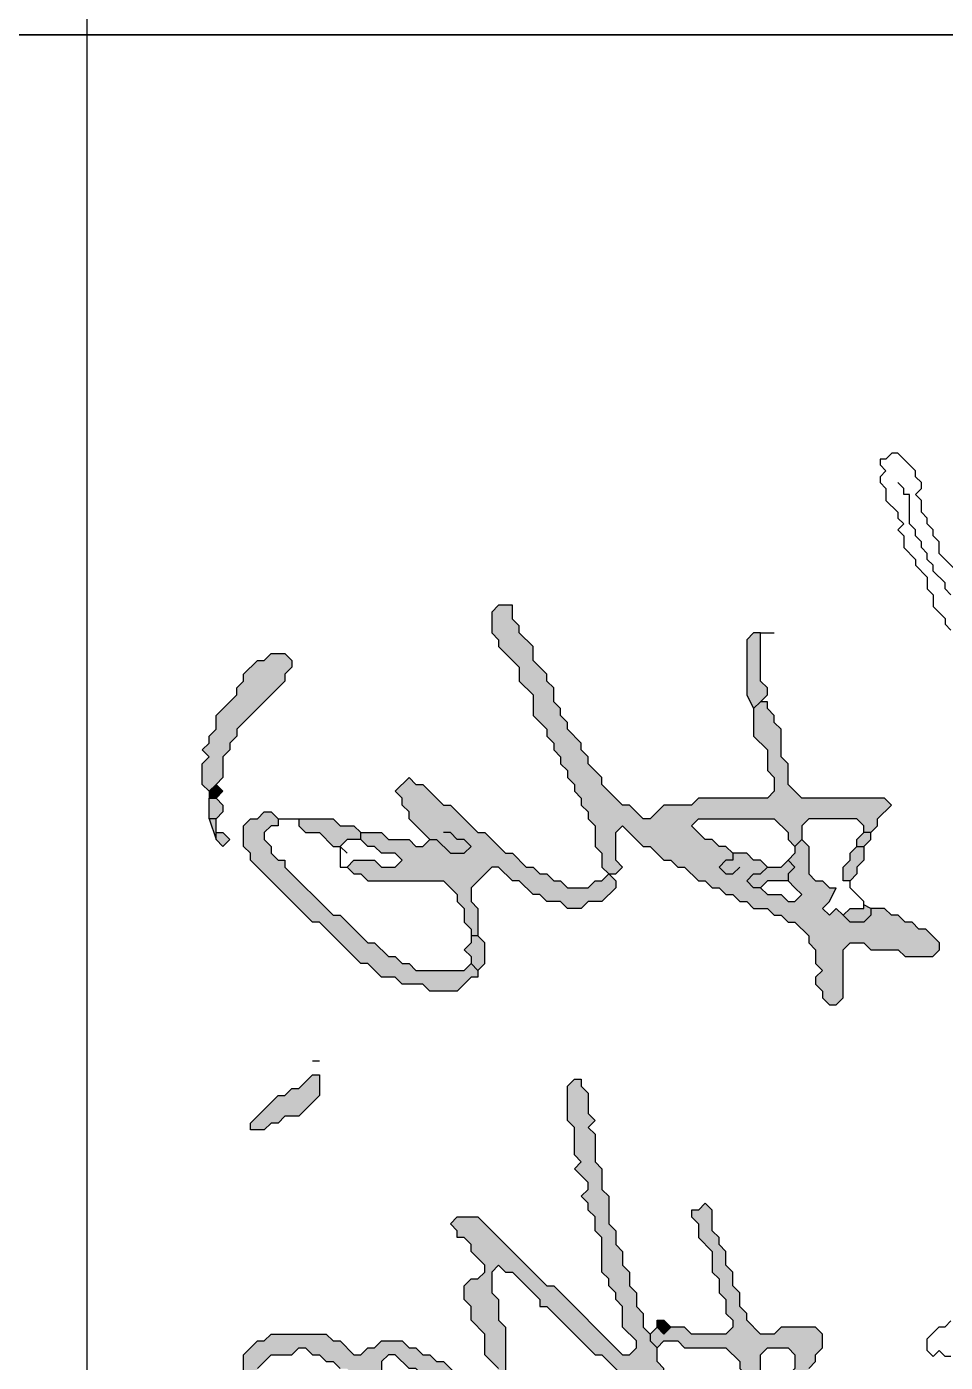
# Model space of a CAD drawing. Header units: millimetres. Extents: x 434053 to 1059003, y -2417481 to 936527.
# Drawn here: x 588680 to 589083, y -1806154 to -1805567 of the extents above; entities that cross this region are included whole.
import ezdxf

# ---------------------------------------------------------------- set-up
doc = ezdxf.new("R2010")
doc.units = ezdxf.units.MM
doc.header["$LTSCALE"] = 1000
doc.header["$MEASUREMENT"] = 0
for name, color, linetype in [('TITLIN', 7, 'Continuous'), ('图框层', 3, 'Continuous'), ('电子签名', 6, 'Continuous')]:
    doc.layers.add(name, color=color, linetype=linetype)

# ---------------------------------------------------------------- blocks, each defined once
blk = doc.blocks.new('zhauau')
for points in [[(-73942.7098721914, -94355.19118062156), (-73958.26187218983, -94370.74318062002), (-73966.0378721894, -94370.74318062002), (-73969.9258721892, -94374.6327358199), (-73973.81387218897, -94374.6327358199), (-73977.70187218842, -94378.52073582003), (-73981.5898721882, -94378.52073582003), (-73985.47787218798, -94382.4071806197), (-73993.25387218721, -94382.4071806197), (-73997.141872187, -94386.29518061916), (-74001.02987218677, -94382.4071806197), (-74004.91787218658, -94382.4071806197), (-74008.80587218599, -94386.29518061916), (-74012.69387218579, -94386.29518061916), (-74024.35787218479, -94397.95918061816), (-74024.35787218479, -94401.84873581806), (-74020.46987218501, -94405.7367358175), (-74020.46987218501, -94409.62318061717), (-74016.58187218559, -94409.62318061717), (-74012.69387218579, -94405.7367358175), (-74008.80587218599, -94409.62318061717), (-74004.91787218658, -94409.62318061717), (-74001.02987218677, -94405.7367358175), (-73993.25387218721, -94405.7367358175), (-73985.47787218798, -94397.95918061816), (-73981.5898721882, -94397.95918061816), (-73977.70187218842, -94394.06962541827), (-73973.81387218897, -94397.95918061816), (-73969.9258721892, -94394.06962541827), (-73962.14987218964, -94394.06962541827), (-73954.37387219038, -94386.29518061916), (-73950.48587219062, -94386.29518061916), (-73942.7098721914, -94378.52073582003), (-73934.93387219182, -94378.52073582003), (-73931.04587219206, -94374.6327358199), (-73923.2698721928, -94374.6327358199), (-73915.49387219324, -94366.85518062058), (-73911.60587219379, -94366.85518062058), (-73907.71787219401, -94362.9687358209)], [(-73931.04587219206, -94362.9687358209), (-73934.93387219182, -94366.85518062058), (-73938.8218721916, -94366.85518062058), (-73946.59787219082, -94374.6327358199), (-73950.48587219062, -94374.6327358199), (-73954.37387219038, -94378.52073582003), (-73958.26187218983, -94378.52073582003), (-73962.14987218964, -94382.4071806197), (-73966.0378721894, -94382.4071806197), (-73969.9258721892, -94386.29518061916), (-73973.81387218897, -94386.29518061916), (-73977.70187218842, -94390.18473581837), (-73997.141872187, -94390.18473581837), (-73997.141872187, -94394.06962541827), (-74001.02987218677, -94394.06962541827), (-74004.91787218658, -94397.95918061816)], [(-73429.49387223087, -94362.9687358209), (-73429.49387223087, -94366.85518062058), (-73433.38187223068, -94370.74318062002), (-73429.49387223087, -94374.6327358199), (-73433.38187223068, -94378.52073582003), (-73441.15787223024, -94378.52073582003), (-73448.93387222945, -94370.74318062002), (-73448.93387222945, -94366.85518062058), (-73452.82187222924, -94362.9687358209)]]:
    blk.add_lwpolyline(points)
blk = doc.blocks.new('fdaf')
at = {"linetype": 'Continuous'}
for points in [[(482.9226297381974, 522.8893260527002), (489.9240297162905, 529.8907260601009), (489.9240297162905, 536.89002606129), (503.9226297186397, 550.8907260601009), (503.9226297186397, 557.8900260515111), (510.9240297162905, 564.8893260526984), (510.9240297162905, 571.890726050322), (517.9233297174505, 578.8900260515111), (517.9233297174505, 585.8893260526984), (524.9226297186397, 592.890726050322), (524.9226297186397, 599.8900260515111), (531.9219297198288, 606.8893260527002), (531.9219297198288, 620.89002606129), (538.9233297370374, 627.8893260624791), (538.9233297370374, 634.8907260503202), (545.9226297382265, 641.8900260515111), (545.9226297382265, 648.8893260527002), (559.9212297405757, 662.8900260515111), (566.9226297186397, 662.8900260515111), (573.9219297198288, 669.8893260527002), (587.9226297186397, 669.8893260527002), (594.9240297358192, 676.8907260601009), (601.9233297370374, 669.8893260527002), (608.9226297382265, 669.8893260527002), (615.9219297393865, 676.8907260601009), (622.9233297370374, 676.8907260601009), (629.9226297382265, 683.8900260612882), (629.9226297382265, 690.8893260624773), (622.9233297370374, 697.8907260601009), (573.9219297198288, 697.8907260601009), (566.9226297186397, 704.89002606129), (566.9226297186397, 718.890726050322), (573.9219297198288, 725.8900260515093), (573.9219297198288, 753.8893260526984), (580.9233297174505, 760.8907260601009), (580.9233297174505, 788.8900260515111), (573.9219297198288, 795.8893260527002), (566.9226297186397, 795.8893260527002), (552.9219297393865, 781.890726050322), (552.9219297393865, 774.8893260624791), (545.9226297382265, 767.89002606129), (545.9226297382265, 760.8907260601009), (538.9233297370374, 753.8893260526984), (538.9233297370374, 746.8900260515111), (531.9219297198288, 739.890726050322), (531.9219297198288, 725.8900260515093), (538.9233297370374, 725.8900260515093), (545.9226297382265, 718.890726050322), (545.9226297382265, 704.89002606129), (538.9233297370374, 697.8907260601009), (531.9219297198288, 690.8893260624773), (538.9233297370374, 683.8900260612882), (531.9219297198288, 676.8907260601009), (524.9226297186397, 683.8900260612882), (510.9240297162905, 690.8893260624773), (510.9240297162905, 683.8900260612882), (503.9226297186397, 676.8907260601009), (503.9226297186397, 669.8893260527002), (496.9233297174505, 662.8900260515111), (468.9219297393865, 662.8900260515111), (461.9226297381974, 655.8907260503202), (468.9219297393865, 648.8893260527002), (475.9212297405757, 648.8893260527002), (482.9226297381974, 641.8900260515111), (489.9240297162905, 648.8893260527002), (496.9233297174505, 641.8900260515111), (503.9226297186397, 641.8900260515111), (510.9240297162905, 648.8893260527002), (517.9233297174505, 655.8907260503202), (524.9226297186397, 648.8893260527002), (524.9226297186397, 641.8900260515111), (517.9233297174505, 634.8907260503202), (517.9233297174505, 620.89002606129), (510.9240297162905, 613.8886260538875), (510.9240297162905, 606.8893260527002), (503.9226297186397, 599.8900260515111), (496.9233297174505, 606.8893260527002), (496.9233297174505, 613.890726060099), (489.9240297162905, 620.89002606129), (482.9226297381974, 613.890726060099), (482.9226297381974, 606.8893260527002), (475.9212297405757, 599.8900260515111), (475.9212297405757, 585.8893260526984), (468.9219297393865, 578.8900260515111), (468.9219297393865, 571.890726050322), (461.9226297381974, 564.8893260526984), (461.9226297381974, 557.8900260515111), (447.9219297198288, 543.8893260624773), (440.9226297186397, 550.8907260601009), (440.9226297186397, 627.8893260624791), (454.9233297370374, 641.8900260515111), (461.9226297381974, 641.8900260515111), (468.9219297393865, 648.8893260527002), (461.9226297381974, 655.8907260503202), (447.9219297198288, 655.8907260503202), (440.9226297186397, 662.8900260515111), (440.9226297186397, 711.8893260429213), (447.9219297198288, 718.890726050322), (454.9233297370374, 718.890726050322), (454.9233297370374, 725.8900260515093), (447.9219297198288, 732.8893260526984), (440.9226297186397, 732.8893260526984), (426.9219297198288, 746.8900260515111), (419.9226297186397, 739.890726050322), (419.9226297186397, 655.8907260503202), (405.9240297358192, 641.8900260515111), (384.9219297198288, 641.8900260515111), (377.9226297186397, 634.8907260503202), (349.9233297174505, 634.8907260503202), (342.9219297198579, 627.8893260624791), (335.9226297381974, 627.8893260624791), (328.9233297370374, 620.89002606129), (321.9240297358483, 620.89002606129), (321.9240297358483, 613.890726060099), (328.9233297370374, 606.8893260527002), (356.9226297186397, 606.8893260527002), (370.921229721047, 620.89002606129), (391.921229721047, 620.89002606129), (398.9226297381974, 627.8893260624791), (412.9233297174505, 627.8893260624791), (419.9226297186397, 620.89002606129), (419.9226297186397, 550.8907260601009), (426.9219297198288, 543.8893260624773), (426.9219297198288, 515.8900260515093), (440.9226297186397, 501.8893260527002), (440.9226297186397, 494.8900260515093), (426.9219297198288, 480.8893260624791), (426.9219297198288, 473.89002606129), (405.9240297358192, 452.8900260515111), (398.9226297381974, 452.8900260515111), (384.9219297198288, 438.8893260527002), (377.9226297186397, 438.8893260527002), (370.921229721047, 431.8900260515111), (363.9219297198288, 431.8900260515111), (349.9233297174505, 417.8893260526984), (342.9219297198579, 417.8893260526984), (335.9226297381974, 410.8900260515111), (328.9233297370374, 410.8900260515111), (321.9240297358483, 403.8907260601009), (307.921229721047, 403.8907260601009), (300.9219297198579, 396.8893260624773), (293.9226297186397, 396.8893260624773), (279.9219297198579, 382.8907260601009), (265.9233297174505, 382.8907260601009), (251.9226297381974, 368.8900260515093), (244.9233297370374, 368.8900260515093), (237.9240297358483, 361.890726050322), (223.9233297370374, 361.890726050322), (223.9233297370374, 347.8900260515093), (230.9226297381974, 340.890726050322), (251.9226297381974, 340.890726050322), (258.9219297393865, 347.8900260515093), (265.9233297174505, 347.8900260515093), (286.921229721047, 368.8900260515093), (300.9219297198579, 368.8900260515093), (314.9226297381974, 382.8907260601009), (335.9226297381974, 382.8907260601009), (349.9233297174505, 396.8893260624773), (356.9226297186397, 396.8893260624773), (363.9219297198288, 403.8907260601009), (370.921229721047, 403.8907260601009), (377.9226297186397, 410.8900260515111), (384.9219297198288, 410.8900260515111), (391.921229721047, 417.8893260526984), (398.9226297381974, 417.8893260526984), (405.9240297358192, 424.890726050322), (412.9233297174505, 424.890726050322), (419.9226297186397, 431.8900260515111), (426.9219297198288, 431.8900260515111), (433.9233297174505, 438.8893260527002), (440.9226297186397, 438.8893260527002), (447.9219297198288, 445.890726050322), (468.9219297393865, 445.890726050322), (475.9212297405757, 452.8900260515111), (489.9240297162905, 452.8900260515111), (496.9233297174505, 459.8893260527002), (496.9233297174505, 466.890726060099), (489.9240297162905, 473.89002606129), (482.9226297381974, 466.890726060099), (454.9233297370374, 466.890726060099), (447.9219297198288, 473.89002606129), (468.9219297393865, 494.8900260515093), (468.9219297393865, 501.8893260527002), (482.9226297381974, 515.8900260515093)], [(545.9226297382265, 718.890726050322), (538.9233297370374, 725.8900260515093), (531.9219297198288, 725.8900260515093), (528.4222797192633, 718.890726050322), (531.9219297198288, 718.890726050322), (531.9219297198288, 704.89002606129), (538.9233297370374, 697.8907260601009), (545.9226297382265, 704.89002606129)], [(992.5684573175095, 669.8893260527002), (985.5670573199168, 669.8893260527002), (978.5677573186986, 676.8907260601009), (964.5691573359072, 676.8907260601009), (957.5677573382563, 669.8893260527002), (957.5677573382563, 634.8907260503202), (964.5691573359072, 627.8893260624791), (964.5691573359072, 613.890726060099), (950.5684573370963, 599.8900260515111), (943.5691573359072, 599.8900260515111), (936.569857334689, 592.890726050322), (922.5691573163203, 592.890726050322), (915.5677573186986, 585.8893260526984), (901.5670573394455, 585.8893260526984), (894.5677573382563, 578.8900260515111), (880.5691573359072, 578.8900260515111), (873.5677573382563, 571.890726050322), (866.5684573370672, 571.890726050322), (859.5691573359072, 564.8893260526984), (838.5691573163203, 564.8893260526984), (831.5698573151312, 557.8900260515111), (838.5691573163203, 550.8907260601009), (838.5691573163203, 543.8893260624773), (845.5684573175095, 543.8893260624773), (852.569857334689, 550.8907260601009), (866.5684573370672, 550.8907260601009), (880.5691573359072, 564.8893260526984), (901.5670573394455, 564.8893260526984), (908.5684573175095, 571.890726050322), (922.5691573163203, 571.890726050322), (929.5684573175095, 578.8900260515111), (943.5691573359072, 578.8900260515111), (950.5684573370963, 585.8893260526984), (957.5677573382563, 585.8893260526984), (964.5691573359072, 578.8900260515111), (964.5691573359072, 543.8893260624773), (957.5677573382563, 536.89002606129), (957.5677573382563, 522.8893260527002), (964.5691573359072, 515.8900260515093), (957.5677573382563, 508.8907260503202), (964.5691573359072, 501.8893260527002), (971.5684573370963, 501.8893260527002), (978.5677573186986, 508.8907260503202), (971.5684573370963, 515.8900260515093), (971.5684573370963, 529.8907260601009), (978.5677573186986, 536.89002606129), (978.5677573186986, 578.8900260515111), (992.5684573175095, 592.890726050322), (999.5677573186986, 592.890726050322), (1013.568457337096, 606.8893260527002), (1006.569157335907, 613.890726060099), (985.5670573199168, 613.890726060099), (978.5677573186986, 620.89002606129), (978.5677573186986, 641.8900260515111), (985.5670573199168, 648.8893260527002), (999.5677573186986, 648.8893260527002), (1006.569157335907, 641.8900260515111), (1013.568457337096, 641.8900260515111), (1027.569157335907, 627.8893260624791), (1020.569857334689, 620.89002606129), (1013.568457337096, 620.89002606129), (1006.568107631028, 613.8917760485383), (1013.568457337096, 606.8893260527002), (1027.569157335907, 606.8893260527002), (1034.568457337096, 613.890726060099), (1041.567757338256, 613.890726060099), (1048.56915731632, 620.89002606129), (1048.56915731632, 634.8907260503202), (1041.567757338256, 634.8907260503202), (1020.569857334689, 655.8907260503202), (1013.568457337096, 655.8907260503202), (1006.569157335907, 662.8900260515111), (999.5677573186986, 662.8900260515111)], [(503.9226297186397, 641.8900260515111), (496.9233297174505, 641.8900260515111), (489.9240297162905, 648.8893260527002), (482.9226297381974, 641.8900260515111), (489.9240297162905, 634.8907260503202), (489.9240297162905, 620.89002606129), (496.9233297174505, 613.890726060099), (496.9233297174505, 606.8893260527002), (503.9226297186397, 599.8900260515111), (510.9240297162905, 606.8893260527002), (510.9240297162905, 613.890726060099), (503.9226297186397, 620.89002606129)], [(1041.567757338256, 508.8907260503202), (1048.56915731632, 508.8907260503202), (1055.568457317509, 515.8900260515093), (1069.567057319917, 515.8900260515093), (1076.568457317509, 522.8893260527002), (1104.569857334689, 522.8893260527002), (1111.569157335907, 529.8907260601009), (1125.567757318699, 529.8907260601009), (1132.56915731632, 536.89002606129), (1139.568457317509, 536.89002606129), (1146.567757318699, 543.8893260624773), (1153.567057319917, 536.89002606129), (1160.568457337096, 536.89002606129), (1167.567757338256, 543.8893260624773), (1174.567057339445, 536.89002606129), (1181.568457337096, 543.8893260624773), (1209.567757318699, 543.8893260624773), (1216.56915731632, 536.89002606129), (1223.568457317509, 543.8893260624773), (1230.567757318699, 543.8893260624773), (1230.567757318699, 550.8907260601009), (1223.568457317509, 557.8900260515111), (1223.568457317509, 564.8893260526984), (1181.568457337096, 564.8893260526984), (1174.567057339445, 557.8900260515111), (1118.568457337096, 557.8900260515111), (1104.569857334689, 543.8893260624773), (1083.567757318699, 543.8893260624773), (1076.568457317509, 536.89002606129), (1062.567757318699, 536.89002606129), (1055.568457317509, 543.8893260624773), (1069.567057319917, 557.8900260515111), (1069.567057319917, 564.8893260526984), (1076.568457317509, 571.890726050322), (1076.568457317509, 578.8900260515111), (1083.567757318699, 585.8893260526984), (1090.569157335907, 585.8893260526984), (1090.569157335907, 634.8907260503202), (1083.567757318699, 634.8907260503202), (1076.568457317509, 627.8893260624791), (1076.568457317509, 606.8893260527002), (1062.567757318699, 592.890726050322), (1062.567757318699, 585.8893260526984), (1055.568457317509, 578.8900260515111), (1055.568457317509, 571.890726050322), (1048.56915731632, 564.8893260526984), (1048.56915731632, 557.8900260515111), (1034.568457337096, 543.8893260624773), (1034.568457337096, 536.89002606129), (1013.568457337096, 515.8900260515093), (999.5677573186986, 515.8900260515093), (992.5684573175095, 508.8907260503202), (978.5677573186986, 508.8907260503202), (971.5684573370963, 501.8893260527002), (964.5691573359072, 501.8893260527002), (957.5677573382563, 494.8900260515093), (943.5691573359072, 494.8900260515093), (936.569857334689, 487.8907260503202), (922.5691573163203, 487.8907260503202), (915.5677573186986, 480.8893260624791), (901.5670573394455, 480.8893260624791), (894.5677573382563, 473.89002606129), (880.5691573359072, 473.89002606129), (873.5677573382563, 466.890726060099), (859.5691573359072, 466.890726060099), (852.569857334689, 459.8893260527002), (824.5684573175095, 459.8893260527002), (817.5670573394455, 452.8900260515111), (796.5691573359072, 452.8900260515111), (789.5677573186986, 445.890726050322), (761.5684573175095, 445.890726050322), (754.5691573163203, 438.8893260527002), (747.5698573151312, 445.890726050322), (740.5684573370672, 438.8893260527002), (719.5684573370672, 438.8893260527002), (712.5670573199168, 431.8900260515111), (705.5677573187277, 431.8900260515111), (705.5677573187277, 424.890726050322), (712.5670573199168, 417.8893260526984), (747.5698573151312, 417.8893260526984), (754.5691573163203, 424.890726050322), (782.5684573175095, 424.890726050322), (789.5677573186986, 431.8900260515111), (796.5691573359072, 424.890726050322), (810.5677573382563, 438.8893260527002), (817.5670573394455, 438.8893260527002), (824.5684573175095, 431.8900260515111), (831.5698573151312, 438.8893260527002), (838.5691573163203, 438.8893260527002), (845.5684573175095, 445.890726050322), (859.5691573359072, 445.890726050322), (866.5684573370672, 452.8900260515111), (901.5670573394455, 452.8900260515111), (908.5684573175095, 459.8893260527002), (915.5677573186986, 459.8893260527002), (922.5691573163203, 466.890726060099), (929.5684573175095, 466.890726060099), (936.569857334689, 473.89002606129), (957.5677573382563, 473.89002606129), (971.5684573370963, 487.8907260503202), (978.5677573186986, 487.8907260503202), (985.5670573199168, 480.8893260624791), (985.5670573199168, 473.89002606129), (915.5677573186986, 403.8907260601009), (915.5677573186986, 396.8893260624773), (845.5684573175095, 326.8900260612882), (845.5684573175095, 305.8900260515111), (852.569857334689, 298.8907260503202), (859.5691573359072, 305.8900260515111), (866.5684573370672, 305.8900260515111), (866.5684573370672, 312.8893260527002), (873.5677573382563, 319.8907260601009), (880.5691573359072, 319.8907260601009), (894.5677573382563, 333.8893260429213), (901.5670573394455, 333.8893260429213), (908.5684573175095, 326.8900260612882), (908.5684573175095, 319.8907260601009), (915.5677573186986, 312.8893260527002), (929.5684573175095, 312.8893260527002), (936.569857334689, 319.8907260601009), (950.5684573370963, 319.8907260601009), (964.5691573359072, 333.8893260429213), (985.5670573199168, 333.8893260429213), (999.5677573186986, 347.8900260515093), (1013.568457337096, 333.8893260429213), (1013.568457337096, 312.8893260527002), (992.5684573175095, 291.8893260527002), (992.5684573175095, 284.8900260515111), (985.5670573199168, 277.890726050322), (985.5670573199168, 270.8893260527002), (978.5677573186986, 263.8900260515111), (978.5677573186986, 256.890726050322), (971.5684573370963, 249.8893260624791), (971.5684573370963, 228.8893260526984), (978.5677573186986, 221.8900260515111), (978.5677573186986, 214.890726050322), (985.5670573199168, 207.8893260526984), (985.5670573199168, 200.8900260515093), (971.5684573370963, 186.8893260429213), (971.5684573370963, 179.8900260612882), (964.5691573359072, 172.8907260601009), (964.5691573359072, 116.8900260515111), (971.5684573370963, 109.890726050322), (971.5684573370963, 102.8893260624791), (985.5670573199168, 88.89072606010086), (1020.569857334689, 88.89072606010086), (1027.569157335907, 95.89002606128997), (1041.567757338256, 95.89002606128997), (1048.56915731632, 102.8893260624791), (1055.568457317509, 102.8893260624791), (1090.569157335907, 137.8900260515111), (1090.569157335907, 144.8893260527002), (1097.568457337096, 151.8907260601009), (1097.568457337096, 193.890726050322), (1083.567757318699, 207.8893260526984), (1076.568457317509, 207.8893260526984), (1069.567057319917, 200.8900260515093), (1090.569157335907, 179.8900260612882), (1090.569157335907, 172.8907260601009), (1083.567757318699, 165.8893260624791), (1083.567757318699, 158.8900260612882), (1076.568457317509, 151.8907260601009), (1076.568457317509, 144.8893260527002), (1062.567757318699, 130.8907260503202), (1055.568457317509, 130.8907260503202), (1034.568457337096, 109.890726050322), (1013.568457337096, 109.890726050322), (1006.569157335907, 102.8893260624791), (999.5677573186986, 102.8893260624791), (985.5670573199168, 116.8900260515111), (985.5670573199168, 137.8900260515111), (978.5677573186986, 144.8893260527002), (978.5677573186986, 151.8907260601009), (985.5670573199168, 158.8900260612882), (985.5670573199168, 165.8893260624791), (992.5684573175095, 172.8907260601009), (992.5684573175095, 179.8900260612882), (999.5677573186986, 186.8893260429213), (999.5677573186986, 193.890726050322), (1013.568457337096, 207.8893260526984), (1020.569857334689, 200.8900260515093), (1027.569157335907, 200.8900260515093), (1034.568457337096, 207.8893260526984), (1062.567757318699, 207.8893260526984), (1069.566007321671, 200.8889763662191), (1076.568457317509, 207.8893260526984), (1069.567057319917, 214.890726050322), (1055.568457317509, 214.890726050322), (1048.56915731632, 221.8900260515111), (1034.568457337096, 221.8900260515111), (1027.569157335907, 228.8893260526984), (1034.568457337096, 235.8907260601009), (1041.567757338256, 235.8907260601009), (1041.567757338256, 249.8893260624791), (1034.568457337096, 249.8893260624791), (1020.569857334689, 235.8907260601009), (1013.568457337096, 228.8893260526984), (992.5684573175095, 228.8893260526984), (985.5670573199168, 235.8907260601009), (985.5670573199168, 242.89002606129), (999.5677573186986, 256.890726050322), (999.5677573186986, 263.8900260515111), (1013.568457337096, 277.890726050322), (1013.568457337096, 284.8900260515111), (1020.569857334689, 291.8893260527002), (1020.569857334689, 298.8907260503202), (1027.569157335907, 305.8900260515111), (1027.569157335907, 319.8907260601009), (1034.568457337096, 326.8900260612882), (1034.568457337096, 333.8893260429213), (1020.569857334689, 347.8900260515093), (1020.569857334689, 354.8893260527002), (999.5677573186986, 354.8893260527002), (957.5677573382563, 354.8893260527002), (950.5684573370963, 347.8900260515093), (929.5684573175095, 347.8900260515093), (922.5691573163203, 340.890726050322), (901.5670573394455, 340.890726050322), (894.5677573382563, 347.8900260515093), (901.5670573394455, 354.8893260527002), (901.5670573394455, 361.890726050322), (929.5684573175095, 389.89002606129), (936.569857334689, 389.89002606129), (936.569857334689, 396.8893260624773), (985.5670573199168, 445.890726050322), (985.5670573199168, 452.8900260515111)], [(321.9240297358483, 613.890726060099), (314.9226297381974, 620.89002606129), (307.921229721047, 620.89002606129), (300.9219297198579, 613.890726060099), (251.9226297381974, 613.890726060099), (251.9226297381974, 606.8893260527002), (258.9219297393865, 599.8900260515111), (314.9226297381974, 599.8900260515111), (328.9233297370374, 606.8893260527002)], [(964.5691573359072, 515.8900260515093), (957.5677573382563, 522.8893260527002), (950.5684573370963, 515.8900260515093), (950.5684573370963, 508.8907260503202), (957.5677573382563, 508.8907260503202)], [(531.9219297198288, 431.8900260515111), (524.9226297186397, 438.8893260527002), (524.9226297186397, 452.8900260515111), (510.9240297162905, 466.890726060099), (503.9226297186397, 466.890726060099), (496.9233297174505, 459.8893260527002), (503.9226297186397, 452.8900260515111), (503.9226297186397, 445.890726050322), (510.9240297162905, 438.8893260527002), (510.9240297162905, 417.8893260526984), (503.9226297186397, 410.8900260515111), (503.9226297186397, 403.8907260601009), (496.9233297174505, 396.8893260624773), (496.9233297174505, 389.89002606129), (489.9240297162905, 382.8907260601009), (489.9240297162905, 375.8893260526984), (475.9212297405757, 361.890726050322), (475.9212297405757, 354.8893260527002), (454.9233297370374, 333.8893260429213), (454.9233297370374, 326.8900260612882), (426.9219297198288, 298.8907260503202), (426.9219297198288, 291.8893260527002), (405.9240297358192, 270.8893260527002), (405.9240297358192, 263.8900260515111), (398.9226297381974, 256.890726050322), (412.9233297174505, 242.89002606129), (419.9226297186397, 249.8893260624791), (426.9219297198288, 249.8893260624791), (433.9233297174505, 256.890726050322), (440.9226297186397, 256.890726050322), (461.9226297381974, 277.890726050322), (468.9219297393865, 270.8893260527002), (468.9219297393865, 263.8900260515111), (461.9226297381974, 256.890726050322), (461.9226297381974, 235.8907260601009), (454.9233297370374, 228.8893260526984), (454.9233297370374, 207.8893260526984), (461.9226297381974, 207.8893260526984), (468.9219297393865, 214.890726050322), (468.9219297393865, 221.8900260515111), (475.9212297405757, 228.8893260526984), (475.9212297405757, 242.89002606129), (482.9226297381974, 249.8893260624791), (489.9240297162905, 242.89002606129), (489.9240297162905, 228.8893260526984), (482.9226297381974, 221.8900260515111), (482.9226297381974, 200.8900260515093), (489.9240297162905, 193.890726050322), (496.9233297174505, 200.8900260515093), (496.9233297174505, 207.8893260526984), (503.9226297186397, 214.890726050322), (503.9226297186397, 291.8893260527002), (517.9233297174505, 305.8900260515111), (524.9226297186397, 305.8900260515111), (531.9219297198288, 312.8893260527002), (545.9226297382265, 312.8893260527002), (552.9219297393865, 319.8907260601009), (559.9212297405757, 319.8907260601009), (559.9212297405757, 326.8900260612882), (531.9219297198288, 326.8900260612882), (524.9226297186397, 319.8907260601009), (510.9240297162905, 319.8907260601009), (489.9240297162905, 340.890726050322), (489.9240297162905, 347.8900260515093), (503.9226297186397, 361.890726050322), (503.9226297186397, 368.8900260515093), (517.9233297174505, 382.8907260601009), (517.9233297174505, 389.89002606129), (524.9226297186397, 396.8893260624773), (524.9226297186397, 410.8900260515111), (531.9219297198288, 417.8893260526984)], [(545.9226297382265, 158.8900260612882), (545.9226297382265, 165.8893260624791), (587.9226297186397, 207.8893260526984), (587.9226297186397, 214.890726050322), (601.9233297370374, 228.8893260526984), (601.9233297370374, 242.89002606129), (608.9226297382265, 249.8893260624791), (608.9226297382265, 270.8893260527002), (615.9219297393865, 277.890726050322), (615.9219297393865, 305.8900260515111), (601.9233297370374, 319.8907260601009), (601.9233297370374, 326.8900260612882), (594.9240297358192, 326.8900260612882), (587.9226297186397, 319.8907260601009), (594.9240297358192, 312.8893260527002), (594.9240297358192, 263.8900260515111), (587.9226297186397, 256.890726050322), (587.9226297186397, 249.8893260624791), (580.9233297174505, 242.89002606129), (580.9233297174505, 235.8907260601009), (566.9226297186397, 221.8900260515111), (566.9226297186397, 214.890726050322), (538.9233297370374, 186.8893260429213), (538.9233297370374, 179.8900260612882), (489.9240297162905, 130.8907260503202), (482.9226297381974, 130.8907260503202), (482.9226297381974, 123.8893260527002), (475.9212297405757, 116.8900260515111), (468.9219297393865, 116.8900260515111), (461.9226297381974, 109.890726050322), (454.9233297370374, 109.890726050322), (447.9219297198288, 116.8900260515111), (447.9219297198288, 123.8893260527002), (440.9226297186397, 123.8893260527002), (433.9233297174505, 116.8900260515111), (433.9233297174505, 109.890726050322), (440.9226297186397, 102.8893260624791), (440.9226297186397, 95.89002606128997), (447.9219297198288, 88.89072606010086), (468.9219297393865, 88.89072606010086), (475.9212297405757, 95.89002606128997), (482.9226297381974, 95.89002606128997)], [(594.9240297358192, 326.8900260612882), (587.9226297186397, 333.8893260429213), (566.9226297186397, 333.8893260429213), (559.9212297405757, 326.8900260612882), (559.9212297405757, 319.8907260601009), (566.9226297186397, 319.8907260601009), (573.9219297198288, 312.8893260527002), (580.9233297174505, 319.8907260601009), (587.9226297186397, 319.8907260601009)], [(468.9219297393865, 179.8900260612882), (468.9219297393865, 186.8893260429213), (461.9226297381974, 193.890726050322), (461.9226297381974, 207.8893260526984), (454.9233297370374, 207.8893260526984), (447.9219297198288, 200.8900260515093), (447.9219297198288, 186.8893260429213), (440.9226297186397, 179.8900260612882), (440.9226297186397, 144.8893260527002), (447.9219297198288, 144.8893260527002), (454.9233297370374, 151.8907260601009), (454.9233297370374, 165.8893260624791)], [(722.0962305180437, 165.8893260624791), (701.0983305340342, 165.8893260624791), (701.0983305340342, 158.8900260612882), (715.0969305168546, 144.8893260527002), (715.0969305168546, 137.8900260515111), (722.0962305180437, 130.8907260503202), (722.0962305180437, 123.8893260527002), (750.0955305192329, 95.89002606128997), (757.0969305168546, 95.89002606128997), (757.0969305168546, 109.890726050322), (750.0955305192329, 116.8900260515111), (750.0955305192329, 123.8893260527002), (743.0962305180437, 130.8907260503202), (743.0962305180437, 144.8893260527002)], [(405.9240297358192, 60.88932605269838), (398.9226297381974, 67.89072605032197), (377.9226297186397, 67.89072605032197), (370.921229721047, 74.89002605151109), (363.9219297198288, 74.89002605151109), (356.9226297186397, 81.8893260527002), (349.9233297174505, 81.8893260527002), (300.9219297198579, 130.8907260503202), (293.9226297186397, 130.8907260503202), (286.921229721047, 137.8900260515111), (279.9219297198579, 137.8900260515111), (272.9226297186397, 130.8907260503202), (272.9226297186397, 116.8900260515111), (279.9219297198579, 109.890726050322), (279.9219297198579, 102.8893260624791), (293.9226297186397, 88.89072606010086), (300.9219297198579, 88.89072606010086), (307.921229721047, 81.8893260527002), (314.9226297381974, 81.8893260527002), (335.9226297381974, 60.88932605269838), (349.9233297174505, 60.88932605269838), (356.9226297186397, 53.89002605151109), (363.9219297198288, 53.89002605151109), (370.921229721047, 46.89072605032197), (377.9226297186397, 53.89002605151109), (384.9219297198288, 46.89072605032197), (405.9240297358192, 46.89072605032197), (412.9233297174505, 53.89002605151109)], [(419.9226297186397, 60.88932605269838), (412.9233297174505, 67.89072605032197), (405.9240297358192, 60.88932605269838), (412.9233297174505, 53.89002605151109), (419.9226297186397, 53.89002605151109)], [(433.9233297174505, 67.89072605032197), (426.9219297198288, 67.89072605032197), (419.9226297186397, 60.88932605269838), (419.9226297186397, 53.89002605151109), (440.9226297186397, 53.89002605151109), (440.9226297186397, 60.88932605269838)]]:
    blk.add_hatch(color=256, dxfattribs=at).paths.add_polyline_path(points)
h = blk.add_hatch(color=256, dxfattribs=at)
h.paths.add_polyline_path([(468.9219297393865, 718.890726050322), (461.9226297381974, 725.8900260515093), (454.9233297370374, 725.8900260515093), (454.9233297370374, 718.890726050322), (461.9226297381974, 711.8893260429213), (468.9219297393865, 711.8893260429213)])
h.paths.add_polyline_path([(496.9233297174505, 711.8893260429213), (489.9240297162905, 711.8893260429213), (482.9226297381974, 718.890726050322), (468.9219297393865, 718.890726050322), (468.9219297393865, 711.8893260429213), (475.9212297405757, 704.89002606129), (482.9226297381974, 704.89002606129), (489.9240297162905, 697.8907260601009), (503.9226297186397, 697.8907260601009), (503.9226297186397, 704.89002606129)])
h = blk.add_hatch(color=256, dxfattribs=at)
h.paths.add_polyline_path([(461.9226297381974, 60.88932605269838), (454.9233297370374, 60.88932605269838), (440.9226297186397, 60.88932605269838), (440.9226297186397, 53.89002605151109)])
h.paths.add_polyline_path([(468.9219297393865, 67.89072605032197), (461.9226297381974, 74.89002605151109), (454.9233297370374, 67.89072605032197), (454.9233297370374, 60.88932605269838), (461.9226297381974, 60.88932605269838)])
for p, q in [((531.9219297198288, 725.8900260515147), (528.4222797192633, 718.8907260503256)), ((461.9226297381974, 711.8893260429268), (454.9233297370374, 718.8907260503256)), ((524.9226297186397, 683.8900260612936), (510.9240297162905, 690.8893260624827)), ((468.9219297393865, 648.8893260527038), (461.9226297381974, 641.8900260515165)), ((510.9240297162905, 648.8893260527038), (503.9226297186397, 641.8900260515165)), ((517.9233297174505, 620.8900260612954), (510.9250797340355, 613.8896763748126)), ((314.9226297381974, 599.8900260515147), (328.9233297370374, 606.8893260527038)), ((964.5691573359072, 501.8893260527038), (957.5677573382563, 494.8900260515165)), ((566.9226297186397, 333.8893260429249), (559.9212297405757, 326.8900260612936)), ((587.9226297186397, 333.8893260429249), (594.9240297358192, 326.8900260612936)), ((454.9233297370374, 207.8893260527038), (447.9219297198288, 200.8900260515147)), ((440.9226297186397, 53.89002605151472), (461.9226297381974, 60.88932605270384)), ((412.9233297174505, 53.89002605151472), (419.9226297186397, 53.89002605151472))]:
    blk.add_line(p, q, dxfattribs=at)
for points in [[(496.9233297174505, 466.8907260601045), (489.9240297162905, 473.8900260612954), (482.9226297381974, 466.8907260601045), (454.9233297370374, 466.8907260601045), (447.9219297198288, 473.8900260612954), (468.9219297393865, 494.8900260515165), (468.9219297393865, 501.8893260527038), (482.9226297381974, 515.8900260515147), (482.9226297381974, 522.8893260527057), (489.9240297162905, 529.8907260601045), (489.9240297162905, 536.8900260612936), (503.9226297186397, 550.8907260601045), (503.9226297186397, 557.8900260515147), (510.9240297162905, 564.8893260527038), (510.9240297162905, 571.8907260503256), (517.9233297174505, 578.8900260515147), (517.9233297174505, 585.8893260527038), (524.9226297186397, 592.8907260503256), (524.9226297186397, 599.8900260515147), (531.9219297198288, 606.8893260527038), (531.9219297198288, 620.8900260612954), (538.9233297370374, 627.8893260624827), (538.9233297370374, 634.8907260503274), (545.9226297382265, 641.8900260515165), (545.9226297382265, 648.8893260527038), (559.9212297405757, 662.8900260515165), (566.9226297186397, 662.8900260515165), (573.9219297198288, 669.8893260527038), (587.9226297186397, 669.8893260527038), (594.9240297358192, 676.8907260601045), (601.9233297370374, 669.8893260527038), (608.9226297382265, 669.8893260527038), (615.9219297393865, 676.8907260601045), (622.9233297370374, 676.8907260601045), (629.9226297382265, 683.8900260612936), (629.9226297382265, 690.8893260624827), (622.9233297370374, 697.8907260601045), (573.9219297198288, 697.8907260601045), (566.9226297186397, 704.8900260612936), (566.9226297186397, 718.8907260503256), (573.9219297198288, 725.8900260515147), (573.9219297198288, 753.8893260527038), (580.9233297174505, 760.8907260601063), (580.9233297174505, 788.8900260515147), (573.9219297198288, 795.8893260527038), (566.9226297186397, 795.8893260527038), (552.9219297393865, 781.8907260503274), (552.9219297393865, 774.8893260624827), (545.9226297382265, 767.8900260612936), (545.9226297382265, 760.8907260601063), (538.9233297370374, 753.8893260527038), (538.9233297370374, 746.8900260515147), (531.9219297198288, 739.8907260503256), (531.9219297198288, 725.8900260515147)], [(454.9233297370374, 725.8900260515147), (447.9219297198288, 732.8893260527038), (440.9226297186397, 732.8893260527038), (426.9219297198288, 746.8900260515147), (419.9226297186397, 739.8907260503256), (419.9226297186397, 655.8907260503256), (405.9240297358192, 641.8900260515165), (384.9219297198288, 641.8900260515165), (377.9226297186397, 634.8907260503274), (349.9233297174505, 634.8907260503274), (342.9219297198579, 627.8893260624827), (335.9226297381974, 627.8893260624827), (328.9233297370374, 620.8900260612954), (321.9240297358483, 620.8900260612954)], [(454.9233297370374, 725.8900260515147), (454.9233297370374, 718.8907260503256), (447.9219297198288, 718.8907260503256), (440.9226297186397, 711.8893260429268), (440.9226297186397, 662.8900260515165), (447.9219297198288, 655.8907260503256), (461.9226297381974, 655.8907260503256)], [(468.9219297393865, 718.8907260503256), (461.9226297381974, 725.8900260515147), (454.9233297370374, 725.8900260515147)], [(531.9219297198288, 725.8900260515147), (538.9233297370374, 725.8900260515147), (545.9226297382265, 718.8907260503256), (545.9226297382265, 704.8900260612936), (538.9233297370374, 697.8907260601045)], [(468.9219297393865, 711.8893260429268), (461.9226297381974, 711.8893260429268)], [(468.9219297393865, 711.8893260429268), (468.9219297393865, 718.8907260503256)], [(468.9219297393865, 718.8907260503256), (482.9226297381974, 718.8907260503256), (489.9240297162905, 711.8893260429268), (496.9233297174505, 711.8893260429268), (503.9226297186397, 704.8900260612936)], [(482.9226297381974, 704.8900260612936), (475.9212297405757, 704.8900260612936), (468.9219297393865, 711.8893260429268)], [(538.9233297370374, 697.8907260601045), (531.9219297198288, 704.8900260612936), (531.9219297198288, 718.8907260503256), (524.9226297186397, 718.8907260503256), (510.9240297162905, 704.8900260612936), (503.9226297186397, 704.8900260612936)], [(503.9226297186397, 704.8900260612936), (503.9226297186397, 697.8907260601045), (489.9240297162905, 697.8907260601045), (482.9226297381974, 704.8900260612936)], [(538.9233297370374, 697.8907260601045), (531.9219297198288, 690.8893260624827), (538.9233297370374, 683.8900260612936), (531.9219297198288, 676.8907260601045), (524.9226297186397, 683.8900260612936)], [(461.9226297381974, 655.8907260503256), (468.9219297393865, 662.8900260515165), (496.9233297174505, 662.8900260515165), (503.9226297186397, 669.8893260527038), (503.9226297186397, 676.8907260601045), (510.9240297162905, 683.8900260612936), (510.9240297162905, 690.8893260624827)], [(999.5677573186986, 662.8900260515165), (992.5684573175095, 669.8893260527038), (985.5670573199168, 669.8893260527038), (978.5677573186986, 676.8907260601045), (964.5691573359072, 676.8907260601045), (957.5677573382563, 669.8893260527038), (957.5677573382563, 634.8907260503274), (964.5691573359072, 627.8893260624827), (964.5691573359072, 613.8907260601045), (950.5684573370963, 599.8900260515147), (943.5691573359072, 599.8900260515147), (936.569857334689, 592.8907260503256), (922.5691573163203, 592.8907260503256), (915.5677573186986, 585.8893260527038), (901.5670573394455, 585.8893260527038), (894.5677573382563, 578.8900260515147), (880.5691573359072, 578.8900260515147), (873.5677573382563, 571.8907260503256)], [(461.9226297381974, 655.8907260503256), (468.9219297393865, 648.8893260527038), (475.9212297405757, 648.8893260527038), (482.9226297381974, 641.8900260515165)], [(517.9233297174505, 620.8900260612954), (517.9233297174505, 634.8907260503274), (524.9226297186397, 641.8900260515165), (524.9226297186397, 648.8893260527038), (517.9233297174505, 655.8907260503256), (510.9240297162905, 648.8893260527038)], [(475.9212297405757, 585.8893260527038), (468.9219297393865, 578.8900260515147), (468.9219297393865, 571.8907260503256), (461.9226297381974, 564.8893260527038), (461.9226297381974, 557.8900260515147), (447.9219297198288, 543.8893260624827), (440.9226297186397, 550.8907260601045), (440.9226297186397, 627.8893260624827), (454.9233297370374, 641.8900260515165), (461.9226297381974, 641.8900260515165)], [(482.9226297381974, 641.8900260515165), (489.9240297162905, 648.8893260527038), (496.9233297174505, 641.8900260515165)], [(489.9240297162905, 620.8900260612954), (489.9240297162905, 634.8907260503274), (482.9226297381974, 641.8900260515165)], [(496.9233297174505, 641.8900260515165), (503.9226297186397, 641.8900260515165), (503.9226297186397, 620.8900260612954)], [(1013.568457337096, 606.8893260527038), (1006.569157335907, 613.8907260601045), (985.5670573199168, 613.8907260601045), (978.5677573186986, 620.8900260612954), (978.5677573186986, 641.8900260515165), (985.5670573199168, 648.8893260527038), (999.5677573186986, 648.8893260527038), (1006.569157335907, 641.8900260515165), (1013.568457337096, 641.8900260515165), (1027.569157335907, 627.8893260624827), (1020.569857334689, 620.8900260612954), (1013.568457337096, 620.8900260612954)], [(321.9240297358483, 613.8907260601045), (328.9233297370374, 606.8893260527038), (356.9226297186397, 606.8893260527038), (370.921229721047, 620.8900260612954), (391.921229721047, 620.8900260612954), (398.9226297381974, 627.8893260624827), (412.9233297174505, 627.8893260624827), (419.9226297186397, 620.8900260612954), (419.9226297186397, 550.8907260601045), (426.9219297198288, 543.8893260624827), (426.9219297198288, 515.8900260515147), (440.9226297186397, 501.8893260527038), (440.9226297186397, 494.8900260515165), (426.9219297198288, 480.8893260624827), (426.9219297198288, 473.8900260612954), (405.9240297358192, 452.8900260515147), (398.9226297381974, 452.8900260515147), (384.9219297198288, 438.8893260527038), (377.9226297186397, 438.8893260527038), (370.921229721047, 431.8900260515147), (363.9219297198288, 431.8900260515147), (349.9233297174505, 417.8893260527038), (342.9219297198579, 417.8893260527038), (335.9226297381974, 410.8900260515147), (328.9233297370374, 410.8900260515147), (321.9240297358483, 403.8907260601045), (307.921229721047, 403.8907260601045), (300.9219297198579, 396.8893260624827), (293.9226297186397, 396.8893260624827), (279.9219297198579, 382.8907260601045), (265.9233297174505, 382.8907260601045), (251.9226297381974, 368.8900260515147), (244.9233297370374, 368.8900260515147), (237.9240297358483, 361.8907260503256), (223.9233297370374, 361.8907260503256), (223.9233297370374, 347.8900260515147), (230.9226297381974, 340.8907260503256), (251.9226297381974, 340.8907260503256), (258.9219297393865, 347.8900260515147), (265.9233297174505, 347.8900260515147), (286.921229721047, 368.8900260515147), (300.9219297198579, 368.8900260515147), (314.9226297381974, 382.8907260601045), (335.9226297381974, 382.8907260601045), (349.9233297174505, 396.8893260624827), (356.9226297186397, 396.8893260624827), (363.9219297198288, 403.8907260601045), (370.921229721047, 403.8907260601045), (377.9226297186397, 410.8900260515147), (384.9219297198288, 410.8900260515147), (391.921229721047, 417.8893260527038), (398.9226297381974, 417.8893260527038), (405.9240297358192, 424.8907260503256), (412.9233297174505, 424.8907260503256), (419.9226297186397, 431.8900260515147), (426.9219297198288, 431.8900260515147), (433.9233297174505, 438.8893260527038), (440.9226297186397, 438.8893260527038), (447.9219297198288, 445.8907260503274), (468.9219297393865, 445.8907260503274), (475.9212297405757, 452.8900260515147), (489.9240297162905, 452.8900260515147), (496.9233297174505, 459.8893260527038)], [(251.9226297381974, 613.8907260601045), (251.9226297381974, 627.8893260624827)], [(1090.569157335907, 585.8893260527038), (1090.569157335907, 634.8907260503274), (1083.567757318699, 634.8907260503274), (1076.568457317509, 627.8893260624827), (1076.568457317509, 606.8893260527038), (1062.567757318699, 592.8907260503256), (1062.567757318699, 585.8893260527038), (1055.568457317509, 578.8900260515147), (1055.568457317509, 571.8907260503256), (1048.56915731632, 564.8893260527038), (1048.56915731632, 557.8900260515147), (1034.568457337096, 543.8893260624827), (1034.568457337096, 536.8900260612936), (1013.568457337096, 515.8900260515147), (999.5677573186986, 515.8900260515147), (992.5684573175095, 508.8907260503256), (978.5677573186986, 508.8907260503256)], [(321.9240297358483, 613.8907260601045), (314.9226297381974, 620.8900260612954), (307.921229721047, 620.8900260612954), (300.9219297198579, 613.8907260601045), (251.9226297381974, 613.8907260601045)], [(251.9226297381974, 613.8907260601045), (251.9226297381974, 606.8893260527038), (258.9219297393865, 599.8900260515147), (314.9226297381974, 599.8900260515147)], [(321.9240297358483, 620.8900260612954), (321.9240297358483, 613.8907260601045)], [(489.9240297162905, 620.8900260612954), (482.9226297381974, 613.8907260601045), (482.9226297381974, 606.8893260527038), (475.9212297405757, 599.8900260515147), (475.9212297405757, 585.8893260527038)], [(503.9226297186397, 620.8900260612954), (510.9240297162905, 613.8907260601045), (510.9240297162905, 606.8893260527038), (503.9226297186397, 599.8900260515147), (496.9233297174505, 606.8893260527038), (496.9233297174505, 613.8907260601045), (489.9240297162905, 620.8900260612954)], [(978.5677573186986, 508.8907260503256), (971.5684573370963, 515.8900260515147), (971.5684573370963, 529.8907260601045), (978.5677573186986, 536.8900260612936), (978.5677573186986, 578.8900260515147), (992.5684573175095, 592.8907260503256), (999.5677573186986, 592.8907260503256), (1013.568457337096, 606.8893260527038)], [(475.9212297405757, 585.8893260527038), (482.9226297381974, 585.8893260527038), (482.9226297381974, 578.8900260515147), (489.9240297162905, 571.8907260503256), (496.9233297174505, 578.8900260515147), (496.9233297174505, 585.8893260527038), (489.9240297162905, 592.8907260503256)], [(873.5677573382563, 571.8907260503256), (866.5684573370672, 571.8907260503256), (859.5691573359072, 564.8893260527038), (838.5691573163203, 564.8893260527038), (831.5698573151312, 557.8900260515147), (838.5691573163203, 550.8907260601045), (838.5691573163203, 543.8893260624827), (845.5684573175095, 543.8893260624827), (852.569857334689, 550.8907260601045), (866.5684573370672, 550.8907260601045), (880.5691573359072, 564.8893260527038), (901.5670573394455, 564.8893260527038), (908.5684573175095, 571.8907260503256), (922.5691573163203, 571.8907260503256), (929.5684573175095, 578.8900260515147), (943.5691573359072, 578.8900260515147), (950.5684573370963, 585.8893260527038), (957.5677573382563, 585.8893260527038), (964.5691573359072, 578.8900260515147), (964.5691573359072, 543.8893260624827), (957.5677573382563, 536.8900260612936), (957.5677573382563, 522.8893260527057)], [(901.5670573394455, 340.8907260503256), (894.5677573382563, 347.8900260515147), (901.5670573394455, 354.8893260527057), (901.5670573394455, 361.8907260503256), (929.5684573175095, 389.8900260612936), (936.569857334689, 389.8900260612936), (936.569857334689, 396.8893260624827), (985.5670573199168, 445.8907260503274), (985.5670573199168, 452.8900260515147), (1041.567757338256, 508.8907260503256)], [(957.5677573382563, 508.8907260503256), (950.5684573370963, 508.8907260503256), (950.5684573370963, 515.8900260515147), (957.5677573382563, 522.8893260527057)], [(957.5677573382563, 522.8893260527057), (964.5691573359072, 515.8900260515147), (957.5677573382563, 508.8907260503256)], [(957.5677573382563, 508.8907260503256), (964.5691573359072, 501.8893260527038), (971.5684573370963, 501.8893260527038), (978.5677573186986, 508.8907260503256)], [(1020.569857334689, 88.89072606010632), (985.5670573199168, 88.89072606010632), (971.5684573370963, 102.8893260624827), (971.5684573370963, 109.8907260503274), (964.5691573359072, 116.8900260515147), (964.5691573359072, 172.8907260601045), (971.5684573370963, 179.8900260612936), (971.5684573370963, 186.8893260429249), (985.5670573199168, 200.8900260515147), (985.5670573199168, 207.8893260527038), (978.5677573186986, 214.8907260503256), (978.5677573186986, 221.8900260515147), (971.5684573370963, 228.8893260527038), (971.5684573370963, 249.8893260624827), (978.5677573186986, 256.8907260503274), (978.5677573186986, 263.8900260515147), (985.5670573199168, 270.8893260527038), (985.5670573199168, 277.8907260503274), (992.5684573175095, 284.8900260515147), (992.5684573175095, 291.8893260527038), (1013.568457337096, 312.8893260527038)], [(999.5677573186986, 347.8900260515147), (985.5670573199168, 333.8893260429249), (964.5691573359072, 333.8893260429249), (950.5684573370963, 319.8907260601045), (936.569857334689, 319.8907260601045), (929.5684573175095, 312.8893260527038), (915.5677573186986, 312.8893260527038), (908.5684573175095, 319.8907260601045), (908.5684573175095, 326.8900260612936), (901.5670573394455, 333.8893260429249), (894.5677573382563, 333.8893260429249), (880.5691573359072, 319.8907260601045), (873.5677573382563, 319.8907260601045), (866.5684573370672, 312.8893260527038), (866.5684573370672, 305.8900260515165), (859.5691573359072, 305.8900260515165), (852.569857334689, 298.8907260503256), (845.5684573175095, 305.8900260515165), (845.5684573175095, 326.8900260612936), (915.5677573186986, 396.8893260624827), (915.5677573186986, 403.8907260601045), (985.5670573199168, 473.8900260612954), (985.5670573199168, 480.8893260624827), (978.5677573186986, 487.8907260503256), (971.5684573370963, 487.8907260503256), (957.5677573382563, 473.8900260612954), (936.569857334689, 473.8900260612954), (929.5684573175095, 466.8907260601045), (922.5691573163203, 466.8907260601045), (915.5677573186986, 459.8893260527038), (908.5684573175095, 459.8893260527038), (901.5670573394455, 452.8900260515147), (866.5684573370672, 452.8900260515147), (859.5691573359072, 445.8907260503274), (845.5684573175095, 445.8907260503274), (838.5691573163203, 438.8893260527038), (831.5698573151312, 438.8893260527038), (824.5684573175095, 431.8900260515147), (817.5670573394455, 438.8893260527038), (810.5677573382563, 438.8893260527038), (796.5691573359072, 424.8907260503256), (789.5677573186986, 431.8900260515147), (782.5684573175095, 424.8907260503256), (754.5691573163203, 424.8907260503256), (747.5698573151312, 417.8893260527038), (712.5670573199168, 417.8893260527038), (705.5677573187277, 424.8907260503256), (705.5677573187277, 431.8900260515147), (712.5670573199168, 431.8900260515147), (719.5684573370672, 438.8893260527038), (740.5684573370672, 438.8893260527038), (747.5698573151312, 445.8907260503274), (754.5691573163203, 438.8893260527038), (761.5684573175095, 445.8907260503274), (789.5677573186986, 445.8907260503274), (796.5691573359072, 452.8900260515147), (817.5670573394455, 452.8900260515147), (824.5684573175095, 459.8893260527038), (852.569857334689, 459.8893260527038), (859.5691573359072, 466.8907260601045), (873.5677573382563, 466.8907260601045), (880.5691573359072, 473.8900260612954), (894.5677573382563, 473.8900260612954), (901.5670573394455, 480.8893260624827), (915.5677573186986, 480.8893260624827), (922.5691573163203, 487.8907260503256), (936.569857334689, 487.8907260503256), (943.5691573359072, 494.8900260515165), (957.5677573382563, 494.8900260515165)], [(496.9233297174505, 459.8893260527038), (503.9226297186397, 466.8907260601045), (510.9240297162905, 466.8907260601045), (524.9226297186397, 452.8900260515147), (524.9226297186397, 438.8893260527038), (531.9219297198288, 431.8900260515147), (531.9219297198288, 417.8893260527038), (524.9226297186397, 410.8900260515147), (524.9226297186397, 396.8893260624827), (517.9233297174505, 389.8900260612936), (517.9233297174505, 382.8907260601045), (503.9226297186397, 368.8900260515147), (503.9226297186397, 361.8907260503256), (489.9240297162905, 347.8900260515147), (489.9240297162905, 340.8907260503256), (510.9240297162905, 319.8907260601045), (524.9226297186397, 319.8907260601045)], [(496.9233297174505, 459.8893260527038), (496.9233297174505, 466.8907260601045)], [(461.9226297381974, 277.8907260503274), (440.9226297186397, 256.8907260503274), (433.9233297174505, 256.8907260503274), (426.9219297198288, 249.8893260624827), (419.9226297186397, 249.8893260624827), (412.9233297174505, 242.8900260612936), (398.9226297381974, 256.8907260503274), (405.9240297358192, 263.8900260515147), (405.9240297358192, 270.8893260527038), (426.9219297198288, 291.8893260527038), (426.9219297198288, 298.8907260503256), (454.9233297370374, 326.8900260612936), (454.9233297370374, 333.8893260429249), (475.9212297405757, 354.8893260527057), (475.9212297405757, 361.8907260503256), (489.9240297162905, 375.8893260527057), (489.9240297162905, 382.8907260601045), (496.9233297174505, 389.8900260612936), (496.9233297174505, 396.8893260624827), (503.9226297186397, 403.8907260601045), (503.9226297186397, 410.8900260515147), (510.9240297162905, 417.8893260527038), (510.9240297162905, 438.8893260527038), (503.9226297186397, 445.8907260503274), (503.9226297186397, 452.8900260515147), (496.9233297174505, 459.8893260527038)], [(901.5670573394455, 340.8907260503256), (922.5691573163203, 340.8907260503256), (929.5684573175095, 347.8900260515147), (950.5684573370963, 347.8900260515147), (957.5677573382563, 354.8893260527057), (999.5677573186986, 354.8893260527057)], [(999.5677573186986, 354.8893260527057), (1020.569857334689, 354.8893260527057), (1020.569857334689, 347.8900260515147), (1034.568457337096, 333.8893260429249), (1034.568457337096, 326.8900260612936), (1027.569157335907, 319.8907260601045), (1027.569157335907, 305.8900260515165), (1020.569857334689, 298.8907260503256), (1020.569857334689, 291.8893260527038), (1013.568457337096, 284.8900260515147), (1013.568457337096, 277.8907260503274), (999.5677573186986, 263.8900260515147), (999.5677573186986, 256.8907260503274), (985.5670573199168, 242.8900260612936), (985.5670573199168, 235.8907260601063), (992.5684573175095, 228.8893260527038), (1013.568457337096, 228.8893260527038), (1020.569857334689, 235.8907260601063)], [(524.9226297186397, 319.8907260601045), (531.9219297198288, 326.8900260612936), (559.9212297405757, 326.8900260612936), (559.9212297405757, 319.8907260601045)], [(587.9226297186397, 333.8893260429249), (566.9226297186397, 333.8893260429249)], [(587.9226297186397, 319.8907260601045), (594.9240297358192, 326.8900260612936), (601.9233297370374, 326.8900260612936), (601.9233297370374, 319.8907260601045)], [(601.9233297370374, 319.8907260601045), (615.9219297393865, 305.8900260515165), (615.9219297393865, 277.8907260503274), (608.9226297382265, 270.8893260527038), (608.9226297382265, 249.8893260624827), (601.9233297370374, 242.8900260612936), (601.9233297370374, 228.8893260527038), (587.9226297186397, 214.8907260503256), (587.9226297186397, 207.8893260527038), (545.9226297382265, 165.8893260624845), (545.9226297382265, 158.8900260612936), (482.9226297381974, 95.89002606129361), (475.9212297405757, 95.89002606129361), (468.9219297393865, 88.89072606010632), (447.9219297198288, 88.89072606010632), (440.9226297186397, 95.89002606129361), (440.9226297186397, 102.8893260624827), (433.9233297174505, 109.8907260503274), (433.9233297174505, 116.8900260515147), (440.9226297186397, 123.8893260527038)], [(440.9226297186397, 123.8893260527038), (447.9219297198288, 123.8893260527038), (447.9219297198288, 116.8900260515147), (454.9233297370374, 109.8907260503274), (461.9226297381974, 109.8907260503274), (468.9219297393865, 116.8900260515147), (475.9212297405757, 116.8900260515147), (482.9226297381974, 123.8893260527038), (482.9226297381974, 130.8907260503256), (489.9240297162905, 130.8907260503256), (538.9233297370374, 179.8900260612936), (538.9233297370374, 186.8893260429249), (566.9226297186397, 214.8907260503256), (566.9226297186397, 221.8900260515147), (580.9233297174505, 235.8907260601063), (580.9233297174505, 242.8900260612936), (587.9226297186397, 249.8893260624827), (587.9226297186397, 256.8907260503274), (594.9240297358192, 263.8900260515147), (594.9240297358192, 312.8893260527038), (587.9226297186397, 319.8907260601045)], [(461.9226297381974, 277.8907260503274), (461.9226297381974, 284.8900260515147), (475.9212297405757, 298.8907260503256), (475.9212297405757, 312.8893260527038), (468.9219297393865, 319.8907260601045), (461.9226297381974, 312.8893260527038), (461.9226297381974, 305.8900260515165), (454.9233297370374, 298.8907260503256), (454.9233297370374, 291.8893260527038)], [(489.9240297162905, 193.8907260503256), (496.9233297174505, 200.8900260515147), (496.9233297174505, 207.8893260527038), (503.9226297186397, 214.8907260503256), (503.9226297186397, 291.8893260527038), (517.9233297174505, 305.8900260515165), (524.9226297186397, 305.8900260515165), (531.9219297198288, 312.8893260527038), (545.9226297382265, 312.8893260527038), (552.9219297393865, 319.8907260601045), (559.9212297405757, 319.8907260601045)], [(559.9212297405757, 319.8907260601045), (566.9226297186397, 319.8907260601045), (573.9219297198288, 312.8893260527038), (580.9233297174505, 319.8907260601045), (587.9226297186397, 319.8907260601045)], [(461.9226297381974, 207.8893260527038), (454.9233297370374, 207.8893260527038), (454.9233297370374, 228.8893260527038), (461.9226297381974, 235.8907260601063), (461.9226297381974, 256.8907260503274), (468.9219297393865, 263.8900260515147), (468.9219297393865, 270.8893260527038), (461.9226297381974, 277.8907260503274)], [(482.9226297381974, 221.8900260515147), (489.9240297162905, 228.8893260527038), (489.9240297162905, 242.8900260612936), (482.9226297381974, 249.8893260624827), (475.9212297405757, 242.8900260612936), (475.9212297405757, 228.8893260527038), (468.9219297393865, 221.8900260515147), (468.9219297393865, 214.8907260503256), (461.9226297381974, 207.8893260527038)], [(489.9240297162905, 193.8907260503256), (482.9226297381974, 200.8900260515147), (482.9226297381974, 221.8900260515147)], [(461.9226297381974, 207.8893260527038), (461.9226297381974, 193.8907260503256), (468.9219297393865, 186.8893260429249)], [(999.5677573186986, 102.8893260624827), (985.5670573199168, 116.8900260515147), (985.5670573199168, 137.8900260515165), (978.5677573186986, 144.8893260527038), (978.5677573186986, 151.8907260601045), (985.5670573199168, 158.8900260612936), (985.5670573199168, 165.8893260624845), (992.5684573175095, 172.8907260601045), (992.5684573175095, 179.8900260612936), (999.5677573186986, 186.8893260429249)], [(440.9226297186397, 144.8893260527038), (440.9226297186397, 179.8900260612936), (447.9219297198288, 186.8893260429249), (447.9219297198288, 200.8900260515147)], [(468.9219297393865, 186.8893260429249), (489.9240297162905, 186.8893260429249), (489.9240297162905, 193.8907260503256)], [(468.9219297393865, 186.8893260429249), (475.9212297405757, 193.8907260503256)], [(440.9226297186397, 144.8893260527038), (447.9219297198288, 144.8893260527038), (454.9233297370374, 151.8907260601045), (454.9233297370374, 165.8893260624845), (468.9219297393865, 179.8900260612936), (468.9219297393865, 186.8893260429249)], [(687.0976305352233, 165.8893260624845), (687.0976305352233, 158.8900260612936)], [(757.0969305168546, 109.8907260503274), (757.0969305168546, 95.89002606129361), (750.0955305192329, 95.89002606129361), (722.0962305180437, 123.8893260527038), (722.0962305180437, 130.8907260503256), (715.0969305168546, 137.8900260515165), (715.0969305168546, 144.8893260527038), (701.0983305340342, 158.8900260612936), (701.0983305340342, 165.8893260624845), (722.0962305180437, 165.8893260624845), (743.0962305180437, 144.8893260527038), (743.0962305180437, 130.8907260503256), (750.0955305192329, 123.8893260527038), (750.0955305192329, 116.8900260515147), (757.0969305168546, 109.8907260503274)], [(405.9240297358192, 60.88932605270384), (412.9233297174505, 53.89002605151472), (405.9240297358192, 46.89072605032561), (384.9219297198288, 46.89072605032561), (377.9226297186397, 53.89002605151472), (370.921229721047, 46.89072605032561), (363.9219297198288, 53.89002605151472), (356.9226297186397, 53.89002605151472), (349.9233297174505, 60.88932605270384), (335.9226297381974, 60.88932605270384), (314.9226297381974, 81.88932605270384), (307.921229721047, 81.88932605270384), (300.9219297198579, 88.89072606010632), (293.9226297186397, 88.89072606010632), (279.9219297198579, 102.8893260624827), (279.9219297198579, 109.8907260503274), (272.9226297186397, 116.8900260515147), (272.9226297186397, 130.8907260503256), (279.9219297198579, 137.8900260515165), (286.921229721047, 137.8900260515165), (293.9226297186397, 130.8907260503256), (300.9219297198579, 130.8907260503256), (349.9233297174505, 81.88932605270384), (356.9226297186397, 81.88932605270384), (363.9219297198288, 74.89002605151472), (370.921229721047, 74.89002605151472), (377.9226297186397, 67.89072605032561), (398.9226297381974, 67.89072605032561), (405.9240297358192, 60.88932605270384)], [(440.9226297186397, 123.8893260527038), (440.9226297186397, 144.8893260527038)], [(419.9226297186397, 60.88932605270384), (412.9233297174505, 67.89072605032561), (405.9240297358192, 60.88932605270384)], [(419.9226297186397, 60.88932605270384), (426.9219297198288, 67.89072605032561), (433.9233297174505, 67.89072605032561), (440.9226297186397, 60.88932605270384)], [(454.9233297370374, 60.88932605270384), (454.9233297370374, 67.89072605032561), (461.9226297381974, 74.89002605151472), (468.9219297393865, 67.89072605032561), (461.9226297381974, 60.88932605270384), (454.9233297370374, 60.88932605270384)], [(440.9226297186397, 60.88932605270384), (440.9226297186397, 53.89002605151472), (419.9226297186397, 53.89002605151472)], [(419.9226297186397, 53.89002605151472), (419.9226297186397, 60.88932605270384)], [(454.9233297370374, 60.88932605270384), (440.9226297186397, 60.88932605270384)]]:
    blk.add_lwpolyline(points, dxfattribs=at)
blk = doc.blocks.new('A$C62AF6C70')
at = {"layer": '电子签名'}
blk.add_lwpolyline([(6.362795829772949e-06, 0.0003390489146113396), (6.362795829772949e-06, 10382.17499282234), (2510.380608692765, 10382.17499282234), (2510.380608692765, 0.0003390489146113396)], close=True, dxfattribs=at)
for name, p, xscale, yscale, zscale in [('zhauau', (99066.38603785634, 135357.8806639521), 1.333333333223985, 1.333333333223985, 1.333333333223985), ('fdaf', (307.4127893485129, 8842.995120894164), 0.864000000005772, 0.864000000005772, 0.864000000005772)]:
    blk.add_blockref(name, p, dxfattribs=dict(at, xscale=xscale, yscale=yscale, zscale=zscale))
blk = doc.blocks.new('asdgdfgsghfdjfh')
at = {"xscale": 0.01000000000265255, "yscale": 0.01000000000265255, "zscale": 0.01000000000265255}
blk.add_blockref('A$C62AF6C70', (-25.1038060935789, 100.2933200999978), dxfattribs=at)
blk = doc.blocks.new('asdfgafg21GZ_LABEL2')
at = {"layer": 'TITLIN'}
for p, q in [((-25.10380602312507, 204.1150701316684), (-25.10380602312507, 100.4933235939714)), ((-65.00000001266133, 188.115070128552), (0, 188.115070128552))]:
    blk.add_line(p, q, dxfattribs=at)
blk = doc.blocks.new('asdfgafgA$C15443CC7')
at = {"layer": '图框层', "xscale": 150.0000000300889, "yscale": 150.0000000300889, "zscale": 150.0000000300889}
blk.add_blockref('asdfgafg21GZ_LABEL2', (208349.9999997616, 1499.999982357025), dxfattribs=at)
blk = doc.blocks.new('asdfadfsdhg')
at = {"xscale": 0.3333333333333333, "yscale": 0.3333333333333333, "zscale": 0.3333333333333333, "rotation": 270}
blk.add_blockref('asdfgafgA$C15443CC7', (3.981404006481171e-08, 69950.00000000955), dxfattribs=at)
at = {"layer": '图框层', "xscale": 50, "yscale": 50, "zscale": 50, "rotation": 270}
blk.add_blockref('asdgdfgsghfdjfh', (500, 500), dxfattribs=at)

msp = doc.modelspace()

# ---------------------------------------------------------------- block references
msp.add_blockref('asdfadfsdhg', (578800.9359465544, -1807326.270222604))

doc.saveas('drawing.dxf')
